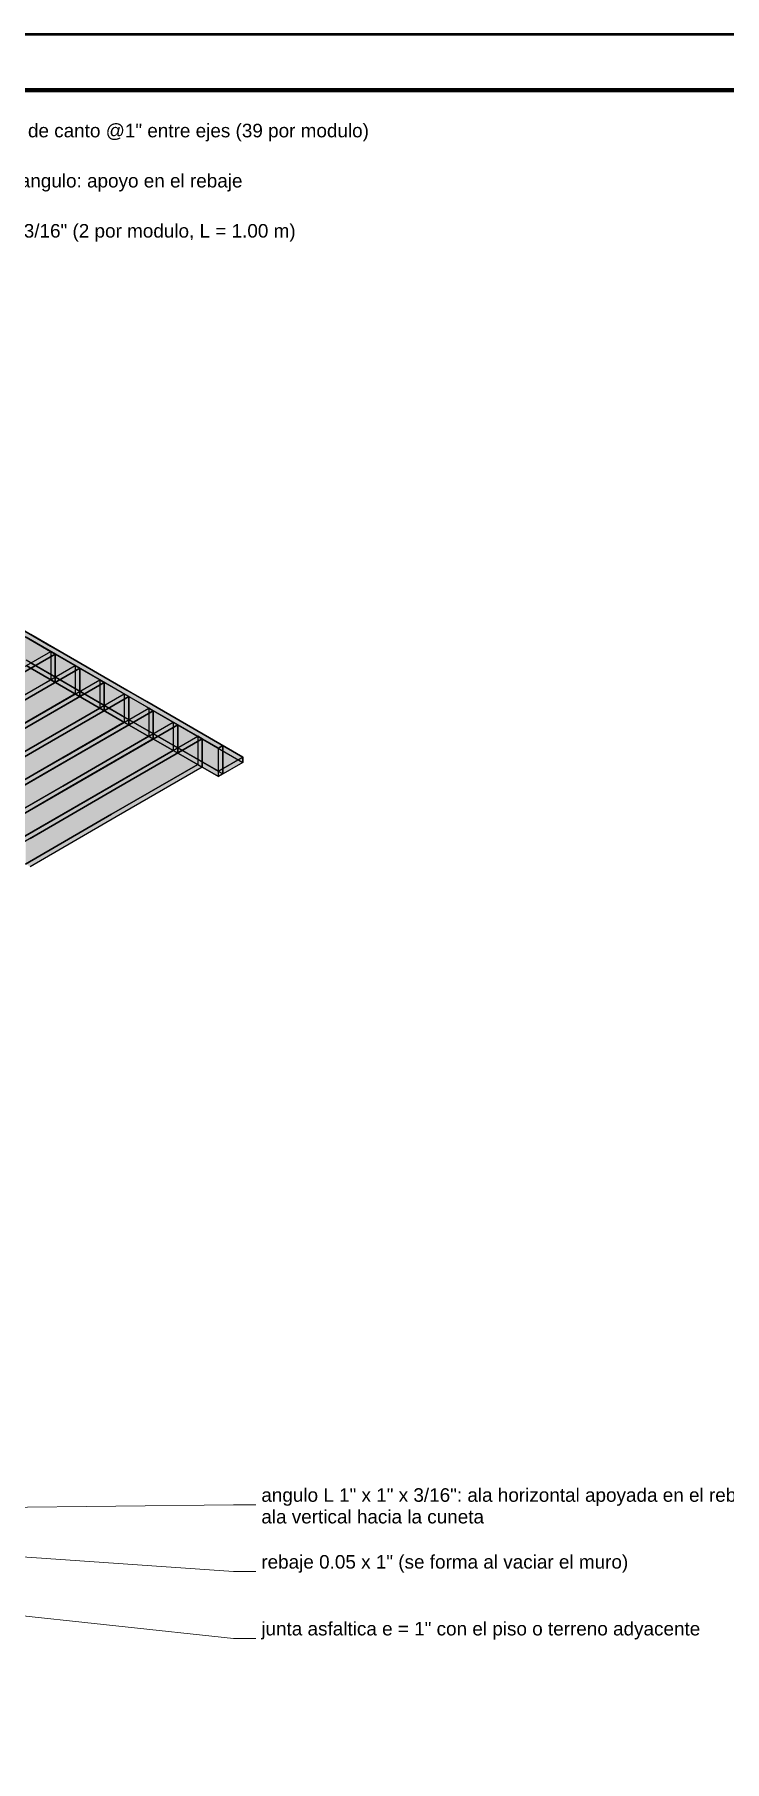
# Model space of a CAD drawing. Header units: metres. Extents: x 0 to 28.4, y 0 to 5.9.
# Drawn here: x 22.453 to 23.692, y 2.839 to 5.94 of the extents above; entities that cross this region are included whole.
import ezdxf

# ---------------------------------------------------------------- set-up
doc = ezdxf.new("R2010")
doc.units = ezdxf.units.M
doc.header["$LTSCALE"] = 0.25
doc.layers.add('ISO-ARISTAS', color=8, linetype='CONTINUOUS')
doc.layers.add('TEXTOS', color=7, linetype='CONTINUOUS')
doc.layers.add('ISO-CONCRETO-SUP', color=254, linetype='CONTINUOUS', true_color=0xe8e8e8)
doc.layers.add('LLAMADAS', color=30, linetype='CONTINUOUS', lineweight=18)
doc.layers.add('MARCO', color=7, linetype='CONTINUOUS', lineweight=50)
doc.styles.get("Standard").update_dxf_attribs({"font": 'arial.ttf'})

msp = doc.modelspace()

# ---------------------------------------------------------------- linework, layer by layer
at = {"layer": 'ISO-ARISTAS', "color": 250}
for p, q in [((22.4815, 4.8419), (22.3088, 4.9416)), ((22.3088, 4.9416), (22.4815, 4.8419)), ((22.3088, 4.9321), (22.4815, 4.8324)), ((22.3088, 4.9321), (22.4815, 4.8324)), ((22.6102, 4.7581), (22.4375, 4.8578)), ((22.6102, 4.7581), (22.4375, 4.8578)), ((22.6184, 4.7629), (22.4457, 4.8626)), ((22.4457, 4.8626), (22.6184, 4.7629)), ((22.6542, 4.7422), (22.4815, 4.8419)), ((22.4815, 4.8419), (22.6542, 4.7422)), ((22.3271, 4.743), (22.4817, 4.8323)), ((22.3271, 4.743), (22.4817, 4.8323)), ((22.3354, 4.7383), (22.4899, 4.8275)), ((22.4899, 4.8275), (22.3354, 4.7383)), ((22.3711, 4.7176), (22.5257, 4.8069)), ((22.3711, 4.7176), (22.5257, 4.8069)), ((22.6102, 4.7168), (22.4375, 4.8165)), ((22.6102, 4.7168), (22.4375, 4.8165)), ((22.6102, 4.7073), (22.4375, 4.807)), ((22.6102, 4.7073), (22.4375, 4.807)), ((22.4375, 4.807), (22.6102, 4.7073)), ((22.4375, 4.807), (22.6102, 4.7073)), ((22.4457, 4.8118), (22.6184, 4.7121)), ((22.4457, 4.8118), (22.6184, 4.7121)), ((22.4815, 4.8324), (22.6542, 4.7327)), ((22.4815, 4.8324), (22.6542, 4.7327)), ((22.4899, 4.8275), (22.4817, 4.8323)), ((22.4817, 4.8323), (22.4817, 4.7815)), ((22.4817, 4.8323), (22.4817, 4.7815)), ((22.4817, 4.8323), (22.4899, 4.8275)), ((22.4899, 4.7767), (22.4899, 4.8275)), ((22.4899, 4.8275), (22.4899, 4.7767)), ((22.5339, 4.8021), (22.5257, 4.8069)), ((22.5257, 4.8069), (22.5257, 4.7561)), ((22.5257, 4.8069), (22.5257, 4.7561)), ((22.5257, 4.8069), (22.5339, 4.8021)), ((22.3271, 4.6922), (22.4817, 4.7815)), ((22.4817, 4.7815), (22.3271, 4.6922)), ((22.4899, 4.7767), (22.3354, 4.6875)), ((22.4899, 4.7767), (22.3354, 4.6875)), ((22.3794, 4.7129), (22.5339, 4.8021)), ((22.5339, 4.8021), (22.3794, 4.7129)), ((22.4151, 4.6922), (22.5697, 4.7815)), ((22.4151, 4.6922), (22.5697, 4.7815)), ((22.4234, 4.6875), (22.5779, 4.7767)), ((22.5779, 4.7767), (22.4234, 4.6875)), ((22.4817, 4.7815), (22.4899, 4.7767)), ((22.4817, 4.7815), (22.4899, 4.7767)), ((22.5339, 4.7513), (22.5339, 4.8021)), ((22.5339, 4.8021), (22.5339, 4.7513)), ((22.5779, 4.7767), (22.5697, 4.7815)), ((22.5697, 4.7815), (22.5697, 4.7307)), ((22.5697, 4.7815), (22.5697, 4.7307)), ((22.5697, 4.7815), (22.5779, 4.7767)), ((22.5779, 4.7259), (22.5779, 4.7767)), ((22.5779, 4.7767), (22.5779, 4.7259)), ((22.3711, 4.6668), (22.5257, 4.7561)), ((22.5257, 4.7561), (22.3711, 4.6668)), ((22.5339, 4.7513), (22.3794, 4.6621)), ((22.5339, 4.7513), (22.3794, 4.6621)), ((22.4591, 4.6668), (22.6137, 4.7561)), ((22.4591, 4.6668), (22.6137, 4.7561)), ((22.4674, 4.6621), (22.6219, 4.7513)), ((22.6219, 4.7513), (22.4674, 4.6621)), ((22.5257, 4.7561), (22.5339, 4.7513)), ((22.5257, 4.7561), (22.5339, 4.7513)), ((22.7829, 4.6584), (22.6102, 4.7581)), ((22.7829, 4.6584), (22.6102, 4.7581)), ((22.6219, 4.7513), (22.6137, 4.7561)), ((22.6137, 4.7561), (22.6137, 4.7053)), ((22.6137, 4.7561), (22.6137, 4.7053)), ((22.6137, 4.7561), (22.6219, 4.7513)), ((22.7911, 4.6632), (22.6184, 4.7629)), ((22.6184, 4.7629), (22.7911, 4.6632)), ((22.6219, 4.7005), (22.6219, 4.7513)), ((22.6219, 4.7513), (22.6219, 4.7005)), ((22.4151, 4.6414), (22.5697, 4.7307)), ((22.5697, 4.7307), (22.4151, 4.6414)), ((22.5779, 4.7259), (22.4234, 4.6367)), ((22.5779, 4.7259), (22.4234, 4.6367)), ((22.5031, 4.6414), (22.6577, 4.7307)), ((22.5031, 4.6414), (22.6577, 4.7307)), ((22.5113, 4.6367), (22.6659, 4.7259)), ((22.6659, 4.7259), (22.5113, 4.6367)), ((22.5697, 4.7307), (22.5779, 4.7259)), ((22.5697, 4.7307), (22.5779, 4.7259)), ((22.7829, 4.6171), (22.6102, 4.7168)), ((22.7829, 4.6171), (22.6102, 4.7168)), ((22.8269, 4.6425), (22.6542, 4.7422)), ((22.6542, 4.7422), (22.8269, 4.6425)), ((22.6542, 4.7327), (22.8269, 4.633)), ((22.6542, 4.7327), (22.8269, 4.633)), ((22.6659, 4.7259), (22.6577, 4.7307)), ((22.6577, 4.7307), (22.6577, 4.6799)), ((22.6577, 4.7307), (22.6577, 4.6799)), ((22.6577, 4.7307), (22.6659, 4.7259)), ((22.6659, 4.6751), (22.6659, 4.7259)), ((22.6659, 4.7259), (22.6659, 4.6751)), ((22.4591, 4.616), (22.6137, 4.7053)), ((22.6137, 4.7053), (22.4591, 4.616)), ((22.6219, 4.7005), (22.4674, 4.6113)), ((22.6219, 4.7005), (22.4674, 4.6113)), ((22.5471, 4.616), (22.7017, 4.7053)), ((22.5471, 4.616), (22.7017, 4.7053)), ((22.5553, 4.6113), (22.7099, 4.7005)), ((22.7099, 4.7005), (22.5553, 4.6113)), ((22.7829, 4.6076), (22.6102, 4.7073)), ((22.7829, 4.6076), (22.6102, 4.7073)), ((22.6102, 4.7073), (22.7829, 4.6076)), ((22.6102, 4.7073), (22.7829, 4.6076)), ((22.6137, 4.7053), (22.6219, 4.7005)), ((22.6137, 4.7053), (22.6219, 4.7005)), ((22.6184, 4.7121), (22.7911, 4.6124)), ((22.6184, 4.7121), (22.7911, 4.6124)), ((22.7099, 4.7005), (22.7017, 4.7053)), ((22.7017, 4.7053), (22.7017, 4.6545)), ((22.7017, 4.7053), (22.7017, 4.6545)), ((22.7017, 4.7053), (22.7099, 4.7005)), ((22.7099, 4.6497), (22.7099, 4.7005)), ((22.7099, 4.7005), (22.7099, 4.6497)), ((22.3045, 4.5776), (22.4591, 4.6668)), ((22.3045, 4.5776), (22.4591, 4.6668)), ((22.3128, 4.5728), (22.4674, 4.6621)), ((22.4674, 4.6621), (22.3128, 4.5728)), ((22.5031, 4.5906), (22.6577, 4.6799)), ((22.6577, 4.6799), (22.5031, 4.5906)), ((22.6659, 4.6751), (22.5113, 4.5859)), ((22.6659, 4.6751), (22.5113, 4.5859)), ((22.5471, 4.5652), (22.7017, 4.6545)), ((22.7017, 4.6545), (22.5471, 4.5652)), ((22.5911, 4.5906), (22.7457, 4.6799)), ((22.5911, 4.5906), (22.7457, 4.6799)), ((22.5993, 4.5859), (22.7539, 4.6751)), ((22.7539, 4.6751), (22.5993, 4.5859)), ((22.6577, 4.6799), (22.6659, 4.6751)), ((22.6577, 4.6799), (22.6659, 4.6751)), ((22.7017, 4.6545), (22.7099, 4.6497)), ((22.7017, 4.6545), (22.7099, 4.6497)), ((22.7539, 4.6751), (22.7457, 4.6799)), ((22.7457, 4.6799), (22.7457, 4.6291)), ((22.7457, 4.6799), (22.7457, 4.6291)), ((22.7457, 4.6799), (22.7539, 4.6751)), ((22.7539, 4.6243), (22.7539, 4.6751)), ((22.7539, 4.6751), (22.7539, 4.6243)), ((22.7911, 4.6632), (22.7829, 4.6584)), ((22.7829, 4.6584), (22.7911, 4.6632)), ((22.7829, 4.6076), (22.7829, 4.6584)), ((22.7829, 4.6076), (22.7829, 4.6584)), ((22.7911, 4.6124), (22.7911, 4.6632)), ((22.7911, 4.6632), (22.7911, 4.6124)), ((22.3485, 4.5522), (22.5031, 4.6414)), ((22.3485, 4.5522), (22.5031, 4.6414)), ((22.3568, 4.5474), (22.5113, 4.6367)), ((22.5113, 4.6367), (22.3568, 4.5474)), ((22.7099, 4.6497), (22.5553, 4.5605)), ((22.7099, 4.6497), (22.5553, 4.5605)), ((22.5911, 4.5398), (22.7457, 4.6291)), ((22.7457, 4.6291), (22.5911, 4.5398)), ((22.7539, 4.6243), (22.5993, 4.5351)), ((22.7539, 4.6243), (22.5993, 4.5351)), ((22.7457, 4.6291), (22.7539, 4.6243)), ((22.7457, 4.6291), (22.7539, 4.6243)), ((22.8269, 4.6425), (22.7829, 4.6171)), ((22.7829, 4.6171), (22.8269, 4.6425)), ((22.8269, 4.633), (22.7829, 4.6076)), ((22.8269, 4.633), (22.7829, 4.6076)), ((22.8269, 4.633), (22.8269, 4.6425)), ((22.8269, 4.6425), (22.8269, 4.633)), ((22.3045, 4.5268), (22.4591, 4.616)), ((22.4591, 4.616), (22.3045, 4.5268)), ((22.4674, 4.6113), (22.3128, 4.522)), ((22.4674, 4.6113), (22.3128, 4.522)), ((22.3485, 4.5014), (22.5031, 4.5906)), ((22.5031, 4.5906), (22.3485, 4.5014)), ((22.3925, 4.5268), (22.5471, 4.616)), ((22.3925, 4.5268), (22.5471, 4.616)), ((22.4008, 4.522), (22.5553, 4.6113)), ((22.5553, 4.6113), (22.4008, 4.522)), ((22.4365, 4.5014), (22.5911, 4.5906)), ((22.4365, 4.5014), (22.5911, 4.5906)), ((22.7829, 4.6076), (22.7829, 4.6171)), ((22.7829, 4.6076), (22.7829, 4.6171)), ((22.7911, 4.6124), (22.7829, 4.6076)), ((22.7911, 4.6124), (22.7829, 4.6076)), ((22.5113, 4.5859), (22.3568, 4.4966)), ((22.5113, 4.5859), (22.3568, 4.4966)), ((22.3925, 4.476), (22.5471, 4.5652)), ((22.5471, 4.5652), (22.3925, 4.476)), ((22.5553, 4.5605), (22.4008, 4.4712)), ((22.5553, 4.5605), (22.4008, 4.4712)), ((22.4448, 4.4966), (22.5993, 4.5859)), ((22.5993, 4.5859), (22.4448, 4.4966)), ((22.4365, 4.4506), (22.5911, 4.5398)), ((22.5911, 4.5398), (22.4365, 4.4506)), ((22.5993, 4.5351), (22.4448, 4.4458)), ((22.5993, 4.5351), (22.4448, 4.4458))]:
    msp.add_line(p, q, dxfattribs=at)
at = {"layer": 'ISO-CONCRETO-SUP', "true_color": 0x525d6b}
for points in [[(22.3088, 4.9416), (22.4815, 4.8419), (22.2648, 4.9162), (22.4375, 4.8165)], [(22.3088, 4.9321), (22.4815, 4.8324), (22.2648, 4.9067), (22.4375, 4.807)], [(22.4457, 4.8626), (22.6184, 4.7629), (22.4375, 4.8578), (22.6102, 4.7581)], [(22.4815, 4.8419), (22.6542, 4.7422), (22.4375, 4.8165), (22.6102, 4.7168)], [(22.4817, 4.8323), (22.4899, 4.8275), (22.3271, 4.743), (22.3354, 4.7383)], [(22.5257, 4.8069), (22.5339, 4.8021), (22.3711, 4.7176), (22.3794, 4.7129)], [(22.4815, 4.8324), (22.6542, 4.7327), (22.4375, 4.807), (22.6102, 4.7073)], [(22.4457, 4.8118), (22.6184, 4.7121), (22.4375, 4.807), (22.6102, 4.7073)], [(22.4817, 4.7815), (22.4899, 4.7767), (22.3271, 4.6922), (22.3354, 4.6875)], [(22.5697, 4.7815), (22.5779, 4.7767), (22.4151, 4.6922), (22.4234, 4.6875)], [(22.5257, 4.7561), (22.5339, 4.7513), (22.3711, 4.6668), (22.3794, 4.6621)], [(22.6137, 4.7561), (22.6219, 4.7513), (22.4591, 4.6668), (22.4674, 4.6621)], [(22.6184, 4.7629), (22.7911, 4.6632), (22.6102, 4.7581), (22.7829, 4.6584)], [(22.5697, 4.7307), (22.5779, 4.7259), (22.4151, 4.6414), (22.4234, 4.6367)], [(22.6577, 4.7307), (22.6659, 4.7259), (22.5031, 4.6414), (22.5113, 4.6367)], [(22.6542, 4.7422), (22.8269, 4.6425), (22.6102, 4.7168), (22.7829, 4.6171)], [(22.6542, 4.7327), (22.8269, 4.633), (22.6102, 4.7073), (22.7829, 4.6076)], [(22.6137, 4.7053), (22.6219, 4.7005), (22.4591, 4.616), (22.4674, 4.6113)], [(22.7017, 4.7053), (22.7099, 4.7005), (22.5471, 4.616), (22.5553, 4.6113)], [(22.6184, 4.7121), (22.7911, 4.6124), (22.6102, 4.7073), (22.7829, 4.6076)], [(22.4591, 4.6668), (22.4674, 4.6621), (22.3045, 4.5776), (22.3128, 4.5728)], [(22.6577, 4.6799), (22.6659, 4.6751), (22.5031, 4.5906), (22.5113, 4.5859)], [(22.7017, 4.6545), (22.7099, 4.6497), (22.5471, 4.5652), (22.5553, 4.5605)], [(22.7457, 4.6799), (22.7539, 4.6751), (22.5911, 4.5906), (22.5993, 4.5859)], [(22.5031, 4.6414), (22.5113, 4.6367), (22.3485, 4.5522), (22.3568, 4.5474)], [(22.7457, 4.6291), (22.7539, 4.6243), (22.5911, 4.5398), (22.5993, 4.5351)], [(22.4591, 4.616), (22.4674, 4.6113), (22.3045, 4.5268), (22.3128, 4.522)], [(22.5031, 4.5906), (22.5113, 4.5859), (22.3485, 4.5014), (22.3568, 4.4966)], [(22.5471, 4.616), (22.5553, 4.6113), (22.3925, 4.5268), (22.4008, 4.522)], [(22.5911, 4.5906), (22.5993, 4.5859), (22.4365, 4.5014), (22.4448, 4.4966)], [(22.5471, 4.5652), (22.5553, 4.5605), (22.3925, 4.476), (22.4008, 4.4712)], [(22.5911, 4.5398), (22.5993, 4.5351), (22.4365, 4.4506), (22.4448, 4.4458)]]:
    msp.add_solid(points, dxfattribs=at)
at = {"layer": 'ISO-CONCRETO-SUP', "true_color": 0x4a5461}
for points in [[(22.3088, 4.9321), (22.4815, 4.8324), (22.3088, 4.9416), (22.4815, 4.8419)], [(22.4375, 4.807), (22.6102, 4.7073), (22.4375, 4.8578), (22.6102, 4.7581)], [(22.4457, 4.8118), (22.6184, 4.7121), (22.4457, 4.8626), (22.6184, 4.7629)], [(22.4815, 4.8324), (22.6542, 4.7327), (22.4815, 4.8419), (22.6542, 4.7422)], [(22.4375, 4.807), (22.6102, 4.7073), (22.4375, 4.8165), (22.6102, 4.7168)], [(22.4817, 4.7815), (22.4899, 4.7767), (22.4817, 4.8323), (22.4899, 4.8275)], [(22.5257, 4.7561), (22.5339, 4.7513), (22.5257, 4.8069), (22.5339, 4.8021)], [(22.5697, 4.7307), (22.5779, 4.7259), (22.5697, 4.7815), (22.5779, 4.7767)], [(22.6102, 4.7073), (22.7829, 4.6076), (22.6102, 4.7581), (22.7829, 4.6584)], [(22.6137, 4.7053), (22.6219, 4.7005), (22.6137, 4.7561), (22.6219, 4.7513)], [(22.6184, 4.7121), (22.7911, 4.6124), (22.6184, 4.7629), (22.7911, 4.6632)], [(22.6102, 4.7073), (22.7829, 4.6076), (22.6102, 4.7168), (22.7829, 4.6171)], [(22.6542, 4.7327), (22.8269, 4.633), (22.6542, 4.7422), (22.8269, 4.6425)], [(22.6577, 4.6799), (22.6659, 4.6751), (22.6577, 4.7307), (22.6659, 4.7259)], [(22.7017, 4.6545), (22.7099, 4.6497), (22.7017, 4.7053), (22.7099, 4.7005)], [(22.7457, 4.6291), (22.7539, 4.6243), (22.7457, 4.6799), (22.7539, 4.6751)]]:
    msp.add_solid(points, dxfattribs=at)
at = {"layer": 'ISO-CONCRETO-SUP', "true_color": 0x424b57}
for points in [[(22.4817, 4.7815), (22.3271, 4.6922), (22.4817, 4.8323), (22.3271, 4.743)], [(22.4899, 4.7767), (22.3354, 4.6875), (22.4899, 4.8275), (22.3354, 4.7383)], [(22.5257, 4.7561), (22.3711, 4.6668), (22.5257, 4.8069), (22.3711, 4.7176)], [(22.5339, 4.7513), (22.3794, 4.6621), (22.5339, 4.8021), (22.3794, 4.7129)], [(22.5697, 4.7307), (22.4151, 4.6414), (22.5697, 4.7815), (22.4151, 4.6922)], [(22.5779, 4.7259), (22.4234, 4.6367), (22.5779, 4.7767), (22.4234, 4.6875)], [(22.6137, 4.7053), (22.4591, 4.616), (22.6137, 4.7561), (22.4591, 4.6668)], [(22.6219, 4.7005), (22.4674, 4.6113), (22.6219, 4.7513), (22.4674, 4.6621)], [(22.6577, 4.6799), (22.5031, 4.5906), (22.6577, 4.7307), (22.5031, 4.6414)], [(22.6659, 4.6751), (22.5113, 4.5859), (22.6659, 4.7259), (22.5113, 4.6367)], [(22.7017, 4.6545), (22.5471, 4.5652), (22.7017, 4.7053), (22.5471, 4.616)], [(22.7099, 4.6497), (22.5553, 4.5605), (22.7099, 4.7005), (22.5553, 4.6113)], [(22.4591, 4.616), (22.3045, 4.5268), (22.4591, 4.6668), (22.3045, 4.5776)], [(22.4674, 4.6113), (22.3128, 4.522), (22.4674, 4.6621), (22.3128, 4.5728)], [(22.7457, 4.6291), (22.5911, 4.5398), (22.7457, 4.6799), (22.5911, 4.5906)], [(22.7539, 4.6243), (22.5993, 4.5351), (22.7539, 4.6751), (22.5993, 4.5859)], [(22.7911, 4.6124), (22.7829, 4.6076), (22.7911, 4.6632), (22.7829, 4.6584)], [(22.5031, 4.5906), (22.3485, 4.5014), (22.5031, 4.6414), (22.3485, 4.5522)], [(22.5113, 4.5859), (22.3568, 4.4966), (22.5113, 4.6367), (22.3568, 4.5474)], [(22.8269, 4.633), (22.7829, 4.6076), (22.8269, 4.6425), (22.7829, 4.6171)], [(22.5471, 4.5652), (22.3925, 4.476), (22.5471, 4.616), (22.3925, 4.5268)], [(22.5553, 4.5605), (22.4008, 4.4712), (22.5553, 4.6113), (22.4008, 4.522)], [(22.5911, 4.5398), (22.4365, 4.4506), (22.5911, 4.5906), (22.4365, 4.5014)], [(22.5993, 4.5351), (22.4448, 4.4458), (22.5993, 4.5859), (22.4448, 4.4966)]]:
    msp.add_solid(points, dxfattribs=at)
at = {"layer": 'LLAMADAS'}
for p, q in [((22.81, 3.3), (21.421, 3.2849)), ((22.85, 3.3), (22.81, 3.3)), ((22.81, 3.18), (21.475, 3.273)), ((22.81, 3.06), (21.0365, 3.25)), ((22.85, 3.18), (22.81, 3.18)), ((22.85, 3.06), (22.81, 3.06))]:
    msp.add_line(p, q, dxfattribs=at)
at = {"layer": 'MARCO'}
msp.add_lwpolyline([(20, 0), (28.41, 0), (28.41, 5.94), (20, 5.94)], close=True, dxfattribs=at)
at = {"layer": 'MARCO', "const_width": 0.008}
msp.add_lwpolyline([(20.25, 0.1), (28.31, 0.1), (28.31, 5.84), (20.25, 5.84)], close=True, dxfattribs=at)

# ---------------------------------------------------------------- texts
at = {"layer": 'TEXTOS'}
for s, p in [('platinas 1" x 3/16" de canto @1" entre ejes (39 por modulo)', (22.16, 5.7554)), ('ala horizontal del angulo: apoyo en el rebaje', (22.16, 5.6654)), ('angulo L 1" x 1" x 3/16" (2 por modulo, L = 1.00 m)', (22.16, 5.5754)), ('angulo L 1" x 1" x 3/16": ala horizontal apoyada en el rebaje,', (22.86, 3.3054)), ('ala vertical hacia la cuneta', (22.86, 3.2665)), ('rebaje 0.05 x 1" (se forma al vaciar el muro)', (22.86, 3.1854)), ('junta asfaltica e = 1" con el piso o terreno adyacente', (22.86, 3.0654))]:
    msp.add_text(s, height=0.0243, dxfattribs=at).set_placement(p)

doc.saveas('drawing.dxf')
